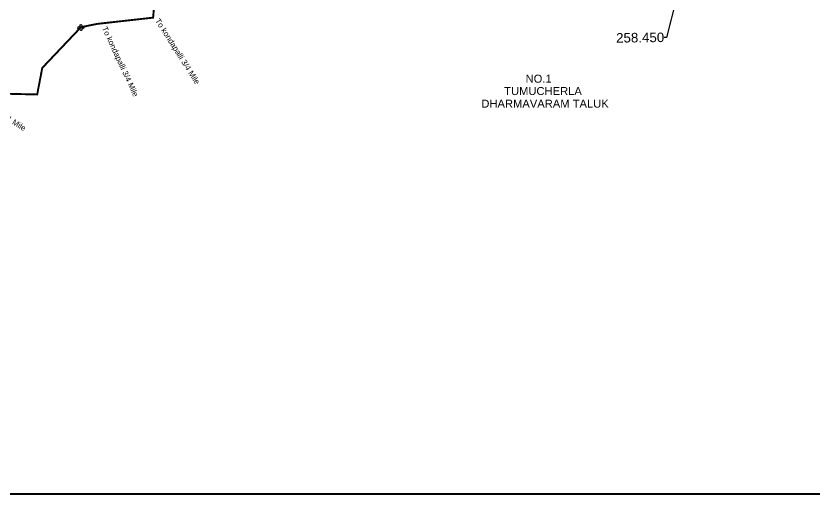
# Model space of a CAD drawing. Header units: feet. Extents: x 751091 to 766702, y 1607162 to 1618807.
# Drawn here: x 756396 to 760583, y 1607162 to 1609678 of the extents above; entities that cross this region are included whole.
import ezdxf
from ezdxf import colors
from ezdxf.entities.mleader import LeaderData, LeaderLine
from ezdxf.math import Vec2, Vec3

# ---------------------------------------------------------------- set-up
doc = ezdxf.new("R2010")
doc.units = ezdxf.units.FT
doc.header["$LTSCALE"] = 15
doc.header["$MEASUREMENT"] = 0
doc.linetypes.add('HIDDEN2', pattern=[0.1875, 0.125, -0.0625])
for name, color, linetype in [('PLOT', 7, 'Continuous'), ('PLOT NO', 7, 'Continuous'), ('TANKS-STREAM', 4, 'Continuous'), ('VILLAGE STONES', 240, 'Continuous')]:
    doc.layers.add(name, color=color, linetype=linetype)
doc.layers.add('VILLAGE BOUNDRY', color=5, linetype='HIDDEN2', lineweight=100)
doc.styles.get("Standard").update_dxf_attribs({"font": 'arial.ttf'})

msp = doc.modelspace()

# ---------------------------------------------------------------- linework, layer by layer
at = {"layer": 'TANKS-STREAM'}
msp.add_spline([(755732.8, 1608988.9), (755724.8, 1609033.7), (755710.4, 1609065.5), (755694, 1609094.5), (755679.7, 1609137.5), (755666.9, 1609226.7), (755656.3, 1609267.8), (755648.6, 1609317.2), (755640.8, 1609357.3), (755635.7, 1609409.1), (755621.6, 1609450.5), (755604.3, 1609474), (755558, 1609493.2), (755495, 1609511.8), (755443.1, 1609527.4), (755396.7, 1609534.5), (755376.4, 1609546.9), (755367.3, 1609630.4), (755379.1, 1609671.1), (755407.3, 1609760), (755394.8, 1609800.1), (755384.1, 1609833.7), (755365, 1609927.3), (755355.7, 1609944.1), (755406.8, 1610026.5), (755467, 1610078), (755521.1, 1610138.2), (755658.4, 1610227.9), (755704.1, 1610257.4), (755769.5, 1610285), (755801.3, 1610344.1), (755792.5, 1610377.3), (755797.5, 1610499.2), (755803.6, 1610545.1), (755810.3, 1610576.2), (755849.2, 1610649.6), (755871.4, 1610702.2), (755886.5, 1610750.6), (755904.3, 1610763.2), (755924.9, 1610759.4), (755982.7, 1610761), (755999.1, 1610759.6), (755998.8, 1610739.7), (755984.5, 1610723.5), (755964.1, 1610687.5), (755950.9, 1610662), (755945.6, 1610617.6), (755975.7, 1610591.4), (756024.9, 1610558.6), (756064.6, 1610547.2), (756104.6, 1610535.8), (756134.9, 1610507.3), (756160.3, 1610480), (756182.2, 1610457.5), (756211.1, 1610426.7), (756243.3, 1610387.6), (756255.9, 1610361.7), (756281.1, 1610327.4), (756301.7, 1610288.5), (756324.8, 1610251.5), (756347.7, 1610213.8), (756370.8, 1610190.1), (756413.8, 1610190.3), (756471.3, 1610175.8), (756491.1, 1610163.8), (756510.8, 1610150.7), (756558.9, 1610117.9), (756653.6, 1610036.9), (756707.8, 1609978.9), (756732.1, 1609958.6), (756752.7, 1609923.3), (756770.8, 1609879.7), (756786.6, 1609837.4), (756824.5, 1609784.2)], degree=3, dxfattribs=at)
at = {"layer": 'VILLAGE BOUNDRY', "lineweight": -2, "ltscale": 25, "const_width": 10}
msp.add_lwpolyline([(757142, 1609991.1), (757115.9, 1609668.7), (756927.6, 1609647.7), (756821.2, 1609635.8), (756737.1, 1609618.5), (756534.4, 1609404.8), (756507.6, 1609265.2), (756277.6, 1609270.6)], dxfattribs=at)
at = {"layer": 'VILLAGE STONES', "color": 5, "const_width": 10}
msp.add_lwpolyline([(751095.8, 1618802.4), (766414.7, 1618802.4), (766414.7, 1607166.8), (751095.8, 1607166.8)], close=True, dxfattribs=at)
at = {"layer": 'VILLAGE STONES'}
msp.add_spline([(756722.1, 1609616), (756723.7, 1609621.4), (756732.1, 1609623), (756733.5, 1609631.4), (756741.7, 1609629.7), (756742.2, 1609622.7), (756751.5, 1609620.5), (756748.8, 1609612.5), (756743.4, 1609612.6), (756741.2, 1609603.4), (756736.4, 1609601.3), (756732.8, 1609604.8), (756729.3, 1609609.4), (756721.3, 1609612), (756722.2, 1609616.3)], degree=3, dxfattribs=at)

# ---------------------------------------------------------------- texts
at = {"layer": 'PLOT', "color": 1}
for s, p in [('NO.1', (759069.7, 1609327.2)), ('TUMUCHERLA', (758957.3, 1609262.4)), ('DHARMAVARAM TALUK', (758837.6, 1609196))]:
    msp.add_text(s, height=42, dxfattribs=at).set_placement(p)
at = {"layer": 'PLOT NO', "linetype": 'Continuous'}
for s, rotation, p in [('To kondapalli 3/4 Mile ', 302.3851, (757124.7, 1609652.8)), ('To kondapalli 3/4 Mile ', 294.6883, (756846.4, 1609614.1)), ('To kondapalli 1 Mile ', 327.9419, (756127, 1609266.1))]:
    msp.add_text(s, height=29.464, rotation=rotation, dxfattribs=at).set_placement(p)

# ---------------------------------------------------------------- leaders
at = {"layer": 'VILLAGE STONES', "color": 1}
ml = msp.add_multileader_mtext('Standard', dxfattribs=at)
ml.set_content('258.450', color=1)
ml.set_leader_properties()
ml.build(insert=Vec2(0, 0))
ml.multileader.update_dxf_attribs({"dogleg_length": 0.36, "arrow_head_size": 75})
ctx = ml.context
ctx.base_point, ctx.char_height, ctx.arrow_head_size, ctx.landing_gap_size, ctx.plane_origin, ctx.plane_x_axis, ctx.plane_y_axis = Vec3(759549.7, 1609562.2), 50, 75, 0.0498, Vec3(759738.2, 1609805.5), Vec3(0.999936, 0.011314), Vec3(-0.011314, 0.999936)
ctx.text_align_type = 2
notes = []
notes.append((ctx, [(1, (1, 1, 0), (759809.1, 1609565.2), (-0.999936, -0.011314), 12.2, [(0, [(759878.6, 1609837.8)], 0, [])])]))
ctx.mtext.insert, ctx.mtext.text_direction, ctx.mtext.rotation, ctx.mtext.alignment, ctx.mtext.flow_direction = Vec3(759796.6, 1609590.5), Vec3(0.999936, 0.011314), 0.011314, 3, 5
for ctx, leaders in notes:
    for number, flags, end, landing, length, lines in leaders:
        leader = LeaderData()
        leader.index, (leader.has_last_leader_line, leader.has_dogleg_vector, leader.attachment_direction) = number, flags
        leader.last_leader_point, leader.dogleg_vector, leader.dogleg_length = Vec3(end), Vec3(landing), length
        for number, points, colour, breaks in lines:
            line = LeaderLine()
            line.index, line.vertices, line.color, line.breaks = number, Vec3.list(points), colors.encode_raw_color(colour), breaks
            leader.lines.append(line)
        ctx.leaders.append(leader)

doc.saveas('drawing.dxf')
